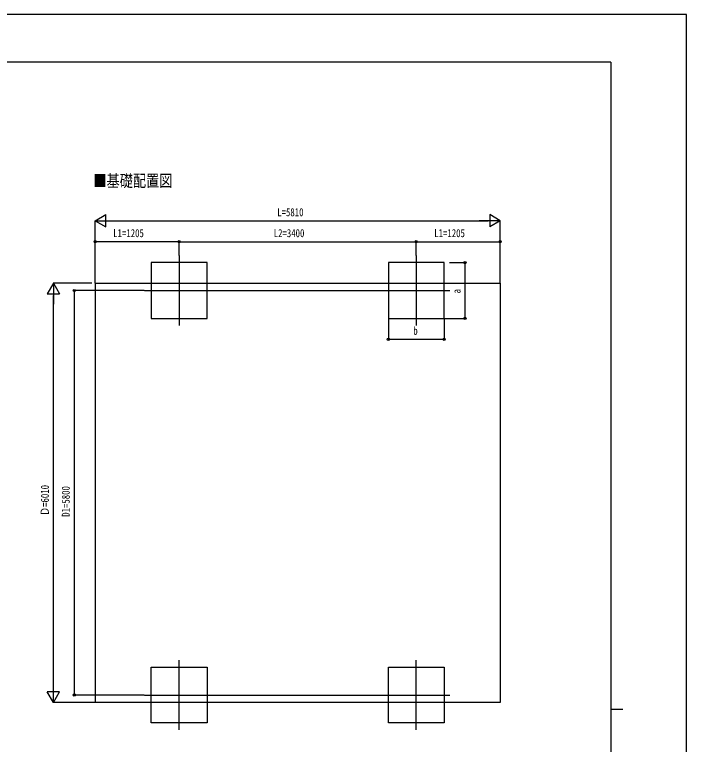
# Model space of a CAD drawing. Units: millimetres, scale not verified. Extents: x -14718 to 14718, y -10397 to 10401.
# Drawn here: x 5082 to 14718, y -63 to 10401 of the extents above; entities that cross this region are included whole.
import ezdxf
from ezdxf.enums import TextEntityAlignment as Align

# ---------------------------------------------------------------- set-up
doc = ezdxf.new("R2010")
doc.units = ezdxf.units.MM
doc.header["$LTSCALE"] = 50
for name, color, linetype in [('0-2_USER1', 3, 'Continuous'), ('0-4_YKK_12', 2, 'Continuous'), ('0-5_YKK_A1', 4, 'Continuous'), ('0-6_YKK_D', 6, 'Continuous'), ('0-7_YKK_ZWAK', 7, 'Continuous')]:
    doc.layers.add(name, color=color, linetype=linetype)
doc.styles.add('ＭＳ ゴシック', font='')
doc.styles.get('ＭＳ ゴシック').set_extended_font_data('MS Gothic')

msp = doc.modelspace()

# ---------------------------------------------------------------- linework, layer by layer
at = {"layer": '0-4_YKK_12'}
for p, q in [((7442.57, 6945.13), (7442.57, 5945.13)), ((10842.57, 6945.13), (10842.57, 5945.13)), ((6942.61, 6445.13), (11326.44, 6445.13)), ((7442.57, 145.13), (7442.57, 1145.13)), ((10842.57, 145.13), (10842.57, 1145.13)), ((6942.61, 645.13), (11326.44, 645.13))]:
    msp.add_line(p, q, dxfattribs=at)
at = {"layer": '0-5_YKK_A1'}
for p, q in [((6237.57, 6550.13), (12047.57, 6550.13)), ((6237.57, 6550.13), (6237.57, 540.13)), ((12047.57, 6550.13), (12047.57, 540.13)), ((12047.57, 540.13), (6237.57, 540.13))]:
    msp.add_line(p, q, dxfattribs=at)
for points in [[(7042.57, 6045.13), (7842.57, 6045.13), (7842.57, 6845.13), (7042.57, 6845.13)], [(10442.57, 6045.13), (11242.57, 6045.13), (11242.57, 6845.13), (10442.57, 6845.13)], [(7042.57, 1045.13), (7842.57, 1045.13), (7842.57, 245.13), (7042.57, 245.13)], [(10443.4, 1045.13), (11243.4, 1045.13), (11243.4, 245.13), (10443.4, 245.13)]]:
    msp.add_lwpolyline(points, close=True, dxfattribs=at)
at = {"layer": '0-6_YKK_D'}
for p, q in [((6237.57, 7445.13), (6389.12, 7532.63)), ((6237.57, 6551.13), (6237.57, 7446.13)), ((6237.57, 7445.13), (6389.12, 7357.63)), ((6237.57, 7445.13), (6540.68, 7445.13)), ((6389.12, 7357.63), (6389.12, 7532.63)), ((6412.57, 7445.13), (11872.57, 7445.13)), ((12047.57, 7445.13), (11744.46, 7445.13)), ((12047.57, 7445.13), (11896.01, 7532.63)), ((11896.01, 7532.63), (11896.01, 7357.63)), ((12047.57, 7445.13), (11896.01, 7357.63)), ((12047.57, 6551.13), (12047.57, 7446.13)), ((6237.57, 6551.13), (6237.57, 7146.13)), ((7442.57, 7145.13), (6237.57, 7145.13)), ((7442.57, 6946.13), (7442.57, 7146.13)), ((7442.57, 6946.13), (7442.57, 7146.13)), ((7442.57, 7145.13), (10842.57, 7145.13)), ((10842.57, 6947.13), (10842.57, 7146.13)), ((10842.57, 6947.13), (10842.57, 7146.13)), ((10842.57, 7145.13), (12047.57, 7145.13)), ((12047.57, 6551.13), (12047.57, 7146.13)), ((11317.93, 6845.13), (11543.57, 6845.13)), ((11542.57, 6045.13), (11542.57, 6845.13)), ((5637.57, 6550.13), (5550.07, 6398.57)), ((6187.57, 6550.13), (5636.57, 6550.13)), ((5637.57, 6550.13), (5725.07, 6398.57)), ((5637.57, 6550.13), (5637.57, 6247.02)), ((5550.07, 6398.57), (5725.07, 6398.57)), ((6941.61, 6445.13), (5936.57, 6445.13)), ((5937.57, 6445.13), (5937.57, 645.13)), ((5637.57, 715.13), (5637.57, 6375.13)), ((10442.57, 6044.13), (10442.57, 5744.13)), ((11242.57, 6044.13), (11242.57, 5744.13)), ((11243.57, 6045.13), (11543.57, 6045.13)), ((10442.57, 5745.13), (11242.57, 5745.13)), ((5637.57, 540.13), (5637.57, 843.24)), ((5637.57, 540.13), (5550.07, 691.68)), ((5725.07, 691.68), (5550.07, 691.68)), ((5637.57, 540.13), (5725.07, 691.68)), ((6941.61, 645.13), (5936.57, 645.13)), ((6236.57, 540.13), (5636.57, 540.13))]:
    msp.add_line(p, q, dxfattribs=at)
for centre in [(6237.57, 7145.13), (7442.57, 7145.13), (7442.57, 7145.13), (10842.57, 7145.13), (10842.57, 7145.13), (12047.57, 7145.13), (11542.57, 6845.13), (5937.57, 6445.13), (11542.57, 6045.13), (10442.57, 5745.13), (11242.57, 5745.13), (5937.57, 645.13)]:
    msp.add_circle(centre, 14.88, dxfattribs=at)
at = {"layer": '0-7_YKK_ZWAK'}
for p, q in [((13632.57, 9718.4), (-13667.43, 9718.4)), ((13632.57, 9718.4), (13632.57, -8831.6)), ((13632.57, 443.4), (13807.57, 443.4))]:
    msp.add_line(p, q, dxfattribs=at)
msp.add_lwpolyline([(-14717.5, -10389.1), (14717.5, -10389.1), (14717.5, 10400.9), (-14717.5, 10400.9)], close=True, dxfattribs=at)

# ---------------------------------------------------------------- texts
at = {"layer": '0-2_USER1', "style": 'ＭＳ ゴシック', "width": 0.8}
msp.add_text('■基礎配置図', height=173.2, dxfattribs=at).set_placement((6211.29, 7879.6), align=Align.BOTTOM_LEFT)
at = {"layer": '0-6_YKK_D', "style": 'ＭＳ ゴシック', "width": 0.8}
for s, p in [('L=5810', (8848.57, 7475.13)), ('L1=1205', (6495.67, 7175.13)), ('L2=3400', (8798.17, 7175.13)), ('L1=1205', (11100.67, 7175.13)), ('b', (10800.57, 5775.13))]:
    msp.add_text(s, height=115.5, dxfattribs=at).set_placement(p, align=Align.BOTTOM_LEFT)
for s, p in [('a', (11512.57, 6403.13)), ('Ｄ=6010', (5607.57, 3213.33)), ('D1=5800', (5907.57, 3200.73))]:
    msp.add_text(s, height=115.5, rotation=90, dxfattribs=at).set_placement(p, align=Align.BOTTOM_LEFT)

doc.saveas('drawing.dxf')
